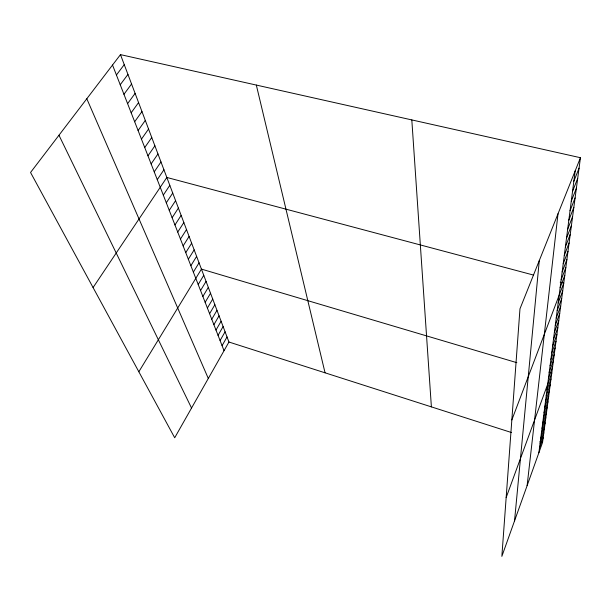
<?xml version="1.0" encoding="UTF-8"?>
<svg xmlns="http://www.w3.org/2000/svg" width="611" height="611" viewBox="0 0 611 611"><rect width="100%" height="100%" fill="white"/><g stroke="black" fill="none" stroke-linecap="round" stroke-linejoin="round"><path stroke-width="0.92" d="M514.538 520.862L539.284 260.569M527.117 485.646L558.019 213.758M538.879 452.728L575.18 170.881M580.45 157.714L519.976 308.807L501.852 556.377L542.537 442.486L580.45 157.714L120.474 54.623L30.55 172.478L174.7 437.766L228.949 342.03L120.474 54.623M540.101 443.219L543.821 432.848M539.482 448.016L543.171 437.713M542.026 428.303L545.829 417.733M541.369 433.367L545.149 422.865M540.727 438.339L544.477 427.906M544.057 412.54L547.96 401.771M543.362 417.893L547.235 407.193M542.69 423.148L546.524 412.509M545.47 401.519L549.442 390.612M544.76 407.079L548.693 396.241M506.152 497.575L551.779 373.046L549.068 372.244M546.952 390.062L550.985 379.019M546.203 395.844L550.206 384.869M549.274 372.007L553.421 360.75M548.479 378.148L552.588 366.959M550.908 359.344L555.124 347.942M550.083 365.745L554.261 354.411M552.604 346.154L556.904 334.599M551.748 352.822L556.002 341.335M554.376 332.384L558.752 320.676M553.482 339.342L557.82 327.71M556.231 318.01L560.692 306.149M555.292 325.273L559.714 313.489M557.186 310.579L561.685 298.642M511.842 419.94L563.754 283.114L560.188 282.167M558.164 302.98L562.708 290.966M560.142 287.605L564.778 275.439M562.173 271.887L566.893 259.56M561.15 279.83L565.824 267.587M563.22 263.753L567.986 251.358M565.389 246.92L570.246 234.364M564.289 255.436L569.101 242.957M566.512 238.206L571.415 225.574M567.657 229.278L572.614 216.569M570.04 210.772L575.096 197.911M568.833 220.136L573.844 207.35M571.277 201.172L576.387 188.234M572.545 191.327L577.708 178.313M573.844 181.238L579.06 168.147M222.076 345.658L227.032 336.951M220.082 340.541L225.092 331.796M218.051 335.347L223.114 326.557M215.989 330.062L221.106 321.233M213.896 324.693L219.059 315.818M211.765 319.24L216.981 310.319M209.596 313.687L214.873 304.721M207.396 308.051L212.727 299.039M205.159 302.308L210.543 293.257M202.875 296.472L208.32 287.369M200.561 290.531L206.067 281.388M198.201 284.489L203.769 275.301M138.834 371.763L201.431 269.107L516.83 362.674M193.359 272.086L199.049 262.806M190.869 265.716L196.627 256.391M188.341 259.232L194.168 249.861M185.759 252.626L191.655 243.209M183.132 245.905L189.097 236.442M180.459 239.054L186.5 229.545M177.74 232.073L183.842 222.519M174.96 224.963L181.146 215.362M172.134 217.715L178.389 208.068M169.247 210.329L175.586 200.637M166.307 202.791L172.73 193.053M163.313 195.115L169.812 185.332M93.078 287.552L166.834 177.45L533.617 275.095M157.271 179.642L163.939 169.766M154.232 171.851L160.983 161.938M151.131 163.908L157.966 153.949M147.969 155.813L154.896 145.808M144.738 147.549L151.757 137.506M141.454 139.125L148.565 129.036M138.094 130.525L145.303 120.39M134.664 121.749L141.973 111.569M131.174 112.783L138.575 102.572M127.6 103.641L135.107 93.384M123.949 94.293L131.564 83.997M120.23 84.753L127.951 74.412M116.418 75L124.254 64.629M228.949 342.03L511.407 432.512M539.925 441.646L542.537 442.486M58.969 135.237L191.541 408.049M86.808 98.753L208.305 378.461M112.531 65.041L224.038 350.691M256.322 85.066L325.052 372.809M411.814 119.916L431.389 406.88"/></g></svg>
